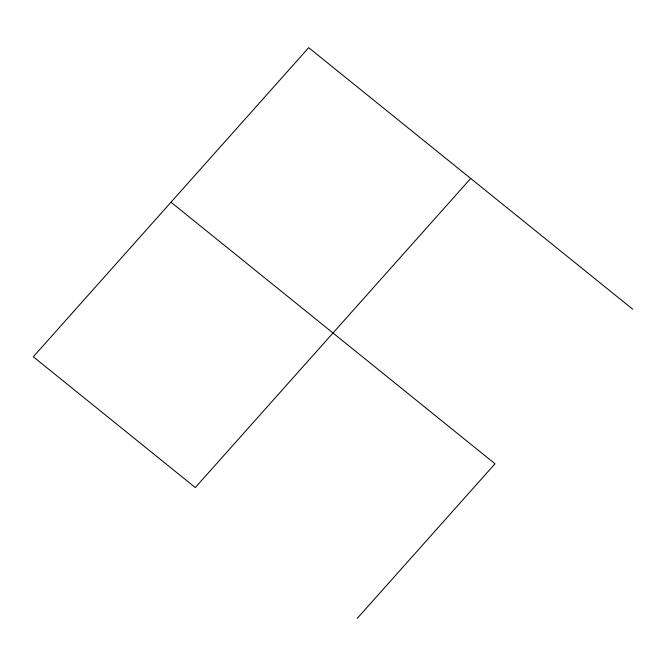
<?xml version="1.0" encoding="UTF-8"?>
<svg xmlns="http://www.w3.org/2000/svg" width="666" height="666" viewBox="0 0 666 666"><rect width="100%" height="100%" fill="white"/><g stroke="black" fill="none" stroke-linecap="round" stroke-linejoin="round"><path stroke-width="1" d="M470.695 178.446L195.304 487.554L33.3 356.785L308.691 47.686L632.7 309.215M357.309 618.314L495.005 463.769L170.996 202.231"/></g></svg>
